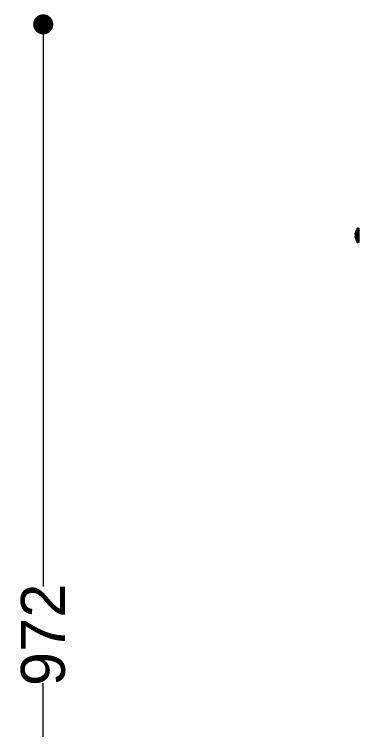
# Model space of a CAD drawing. Header units: millimetres. Extents: x 10366 to 18985, y 24538 to 29685.
# Drawn here: x 16607 to 16881, y 27730 to 28299 of the extents above; entities that cross this region are included whole.
import ezdxf

# ---------------------------------------------------------------- set-up
doc = ezdxf.new("R2010")
doc.units = ezdxf.units.MM
doc.header["$LTSCALE"] = 3
doc.layers.add('DomyÅ›lny', color=7, linetype='Continuous')
doc.styles.get("Standard").update_dxf_attribs({"font": 'arial.ttf'})
doc.dimstyles.new('MATEUSZ', dxfattribs={"dimtxt": 35, "dimasz": 16, "dimexe": 0.18, "dimexo": 0.0625, "dimgap": 0.09, "dimtad": 0, "dimdec": 0, "dimdsep": 46, "dimtxsty": 'Standard', "dimblk": 'DOT', "dimcen": 0.09, "dimse1": 1, "dimse2": 1, "dimadec": 0, "dimazin": 0, "dimtfac": 1, "dimtdec": 0, "dimtofl": 0, "dimtmove": 0, "dimatfit": 3, "dimfxl": 1, "dimtolj": 1, "dimtzin": 0, "dimlwd": 9, "dimlwe": 9, "dimarcsym": 0})

# ---------------------------------------------------------------- blocks, each defined once
blk = doc.blocks.new('_Dot')
at = {"color": 0, "linetype": 'ByBlock', "lineweight": -2}
blk.add_line((-0.5, 0), (-1, 0), dxfattribs=at)
at = {"color": 0, "linetype": 'ByBlock', "const_width": 0.5}
blk.add_lwpolyline([(-0.25, 0, 1), (0.25, 0, 1)], format="xyb", close=True, dxfattribs=at)
blk = doc.blocks.new('*D24')
at = {"color": 0, "lineweight": 9, "transparency": 16777216}
for p, q in [((16629.69, 28275.46), (16629.69, 27844.04)), ((16629.69, 27335.46), (16629.69, 27766.89))]:
    blk.add_line(p, q, dxfattribs=at)
at = {"layer": 'Defpoints', "color": 0, "transparency": 16777216}
for p in [(16629.69, 28291.46), (16890.48, 28291.46), (16910.55, 27319.46)]:
    blk.add_point(p, dxfattribs=at)
at = {"color": 0, "lineweight": 9, "transparency": 16777216, "xscale": 16, "yscale": 16, "zscale": 16}
for p, rotation in [((16629.69, 28291.46), 90), ((16629.69, 27319.46), 270)]:
    blk.add_blockref('_Dot', p, dxfattribs=dict(at, rotation=rotation))
at = {"color": 0, "transparency": 16777216, "insert": (16629.69, 27805.46), "char_height": 35, "attachment_point": 5, "rotation": 90}
blk.add_mtext('\\A1;972', dxfattribs=at)

msp = doc.modelspace()

# ---------------------------------------------------------------- linework, layer by layer
at = {"layer": 'DomyÅ›lny'}
for p, q in [((16879.73, 28129.21), (16880.53, 28129.21)), ((16880.53, 28117.71), (16879.73, 28117.71))]:
    msp.add_line(p, q, dxfattribs=at)
for points in [[(16879.73, 28127.19, 0), (16879.73, 28129.05, 0), (16879.73, 28129.19, 0), (16879.73, 28129.21, 0), (16879.73, 28129.21, 0), (16879.73, 28129.21, 0), (16879.73, 28129.21, 0), (16879.73, 28129.21, 0), (16879.73, 28129.21, 0), (16879.73, 28129.21, 0), (16879.73, 28129.21, 0), (16879.73, 28129.21, 0), (16879.73, 28129.21, 0), (16879.73, 28129.21, 0), (16879.73, 28129.21, 0), (16879.73, 28129.21, 0), (16879.73, 28129.21, 0), (16879.73, 28129.21, 0), (16879.73, 28129.21, 0), (16879.73, 28129.21, 0), (16879.73, 28129.21, 0), (16879.73, 28129.19, 0), (16879.73, 28129.12, 0), (16879.73, 28128.8, 0), (16879.73, 28127.48, 0), (16879.73, 28123.46, 0)], [(16880.53, 28129.21, 0), (16880.53, 28129.21, 0), (16880.53, 28129.21, 0), (16880.53, 28129.21, 0), (16880.53, 28129.21, 0), (16880.53, 28129.21, 0), (16880.53, 28129.21, 0), (16880.53, 28129.21, 0), (16880.53, 28129.21, 0), (16880.53, 28129.21, 0), (16880.53, 28129.21, 0), (16880.53, 28129.21, 0), (16880.53, 28129.21, 0), (16880.53, 28129.2, 0), (16880.53, 28129.17, 0), (16880.53, 28129.05, 0), (16880.53, 28128.51, 0), (16880.53, 28123.46, 0)], [(16877.96, 28125.2, 0), (16877.92, 28124.98, 0), (16877.9, 28124.76, 0), (16877.92, 28124.55, 0), (16877.96, 28124.33, 0)], [(16877.96, 28124.33, 0), (16877.92, 28124.55, 0), (16877.9, 28124.76, 0), (16877.92, 28124.98, 0), (16877.96, 28125.2, 0)], [(16877.96, 28122.6, 0), (16877.92, 28122.38, 0), (16877.9, 28122.16, 0), (16877.92, 28121.95, 0), (16877.96, 28121.73, 0)], [(16877.96, 28121.73, 0), (16877.92, 28121.95, 0), (16877.9, 28122.16, 0), (16877.92, 28122.38, 0), (16877.96, 28122.6, 0)], [(16879.73, 28123.46, 0), (16879.73, 28117.98, 0), (16879.73, 28117.78, 0), (16879.73, 28117.71, 0), (16879.73, 28117.71, 0), (16879.73, 28117.71, 0), (16879.73, 28117.71, 0), (16879.73, 28117.71, 0), (16879.73, 28117.71, 0), (16879.73, 28117.71, 0), (16879.73, 28117.71, 0), (16879.73, 28117.71, 0), (16879.73, 28117.71, 0), (16879.73, 28117.71, 0), (16879.73, 28117.71, 0), (16879.73, 28117.71, 0), (16879.73, 28117.71, 0), (16879.73, 28117.71, 0), (16879.73, 28117.71, 0), (16879.73, 28117.71, 0), (16879.73, 28117.72, 0), (16879.73, 28117.72, 0), (16879.73, 28117.74, 0), (16879.73, 28117.82, 0), (16879.73, 28118.15, 0), (16879.73, 28120.03, 0)], [(16880.53, 28123.46, 0), (16880.53, 28117.71, 0)]]:
    msp.add_polyline3d(points, dxfattribs=at)
msp.add_polyline3d([(16879.73, 28123.46, 0), (16879.73, 28118.71, 0), (16879.73, 28123.46, 0), (16879.73, 28128.21, 0)], close=True, dxfattribs=at)
for radius, start, end in [(6.64, 134.3327, 164.8809), (6.47, 172.3065, 187.6935), (6.64, 195.1191, 225.6673)]:
    msp.add_arc((16884.37, 28123.46), radius, start, end, dxfattribs=at)

# ---------------------------------------------------------------- dimensions: what is measured, and where the dimension line sits
dim = msp.add_linear_dim(base=(16629.69, 28291.46), p1=(16910.55, 27319.46), p2=(16890.48, 28291.46), angle=90, dimstyle='MATEUSZ')
dim.commit()
dim.dimension.update_dxf_attribs({"geometry": '*D24', "text_midpoint": (16629.69, 27805.46)})

doc.saveas('drawing.dxf')
